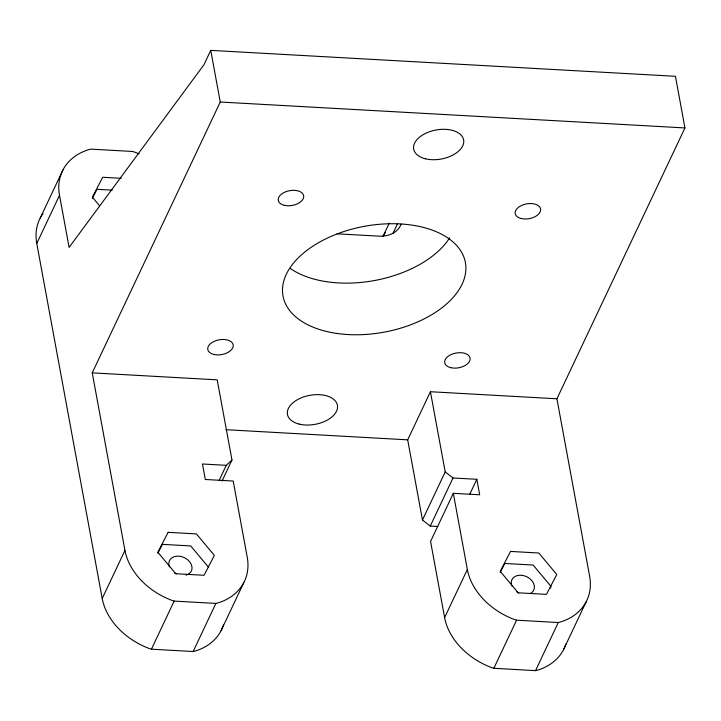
<?xml version="1.0" encoding="UTF-8"?>
<svg xmlns="http://www.w3.org/2000/svg" width="721" height="721" viewBox="0 0 721 721"><rect width="100%" height="100%" fill="white"/><g stroke="black" fill="none" stroke-linecap="round" stroke-linejoin="round"><path stroke-width="1.08" d="M40.205 218.075L62.943 169.967M223.492 624.837A64.502 48.451 25.3 0 1 195.553 650.937L193.138 651.523L151.437 649.197L148.751 648.323A64.502 48.451 25.3 0 1 102.211 598.511L36.771 243.446L59.51 195.337A64.502 48.451 25.3 0 1 88.458 149.725L90.873 149.139L132.574 151.464L135.26 152.338A64.502 48.451 25.3 0 1 139.162 153.934M556.918 398.785L430.428 391.728L445.208 471.894L453.004 477.969L476.824 479.294L479.681 494.795L453.32 493.317L467.352 569.5A64.502 48.451 25.3 0 0 513.893 619.321L516.578 620.195L558.279 622.52L560.695 621.926A64.502 48.451 25.3 0 0 589.643 576.322L556.918 398.785L684.95 127.941L675.433 76.3L210.739 50.371L203.917 64.809L69.108 247.384L59.51 195.337M92.234 372.865L217.192 379.841L231.973 459.998L226.268 465.324L202.448 463.991L205.305 479.483L233.198 481.042L247.24 557.216A64.502 48.451 25.3 0 1 218.292 602.828L215.876 603.414L174.176 601.089L171.49 600.214A64.502 48.451 25.3 0 1 124.949 550.402L92.234 372.865L220.256 102.022L210.739 50.371M102.211 598.511L124.949 550.402M219.166 480.357L226.268 465.324M222.023 481.042L231.973 459.998M151.437 649.197L174.176 601.089M383.076 236.173L389.241 223.14M193.138 651.523L215.876 603.414M392.909 233.478L397.65 223.456M221.068 630.695L243.806 582.586M437.845 526.501L430.266 526.078L422.47 520.003L407.689 439.837L430.428 391.728M422.47 520.003L445.208 471.894M430.266 526.078L453.004 477.969M453.32 493.317L430.572 541.426L444.614 617.609A64.502 48.451 25.3 0 0 491.154 667.43L493.84 668.295L535.541 670.629L537.956 670.034A64.502 48.451 25.3 0 0 565.895 643.934M469.722 494.336L476.824 479.294M444.614 617.609L467.352 569.5M493.84 668.295L516.578 620.195M535.541 670.629L558.279 622.52M563.471 649.792L586.209 601.684M92.369 198.248L97.02 189.299L112.242 190.146M157.809 553.313L162.459 544.364L190.741 545.941L208.693 567.418M500.212 572.411L504.862 563.462L533.143 565.039L551.096 586.515L550.06 588.507M220.256 102.022L684.95 127.941M121.191 178.303L102.697 177.267L92.378 197.166L99.552 205.755M337.131 233.82L378.678 236.137A29.02 21.801 25.3 0 0 401.146 224.114M225.88 429.698L407.689 439.837M169.435 566.886A12.095 9.085 25.3 0 1 176.032 556.27A12.095 9.085 25.3 0 1 190.885 563.669A12.095 9.085 25.3 0 1 186.009 575.16M176.221 573.907A12.095 9.085 25.3 0 1 174.41 572.844M511.838 585.993A12.095 9.085 25.3 0 1 517.813 575.475A12.095 9.085 25.3 0 1 532.63 581.685A12.095 9.085 25.3 0 1 530.088 593.644M518.624 593.004A12.095 9.085 25.3 0 1 516.813 591.941M36.771 243.446A64.502 48.451 25.3 0 1 42.981 213.56M383.103 236.245A64.502 48.451 25.3 0 1 385.384 232.667M449.571 237.912A92.721 53.832 -10.4 0 1 375.632 280.316A92.721 53.832 -10.4 0 1 290.41 268.509M168.146 532.332L157.818 552.232L175.771 573.709L204.052 575.286L214.371 555.386L196.427 533.91L168.146 532.332M510.549 551.43L500.221 571.329L518.174 592.806L546.455 594.383L556.774 574.484L538.83 553.016L510.549 551.43M450.724 367.656A12.897 7.489 -10.4 0 0 470.155 359.067A12.897 7.489 -10.4 0 0 451.328 354.48A12.897 7.489 -10.4 0 0 450.724 367.656M213.786 354.444A12.897 7.489 -10.4 0 0 233.225 345.855A12.897 7.489 -10.4 0 0 214.398 341.258A12.897 7.489 -10.4 0 0 213.786 354.444M284.281 205.314A12.897 7.489 -10.4 0 0 303.721 196.716A12.897 7.489 -10.4 0 0 284.894 192.128A12.897 7.489 -10.4 0 0 284.281 205.314M521.22 218.526A12.897 7.489 -10.4 0 0 540.651 209.937A12.897 7.489 -10.4 0 0 521.824 205.341A12.897 7.489 -10.4 0 0 521.22 218.526M336.779 333.435A92.721 53.832 -10.4 0 0 465.396 262.588A92.721 53.832 -10.4 0 0 320.367 241.661A92.721 53.832 -10.4 0 0 336.779 333.435M425.507 158.809A25.397 14.744 -10.5 0 0 463.756 141.884A25.397 14.744 -10.5 0 0 426.697 132.853A25.397 14.744 -10.5 0 0 425.507 158.809M299.296 424.128A25.397 14.744 -10.4 0 0 337.554 407.212A25.397 14.744 -10.4 0 0 300.486 398.172A25.397 14.744 -10.4 0 0 299.296 424.128"/></g></svg>
